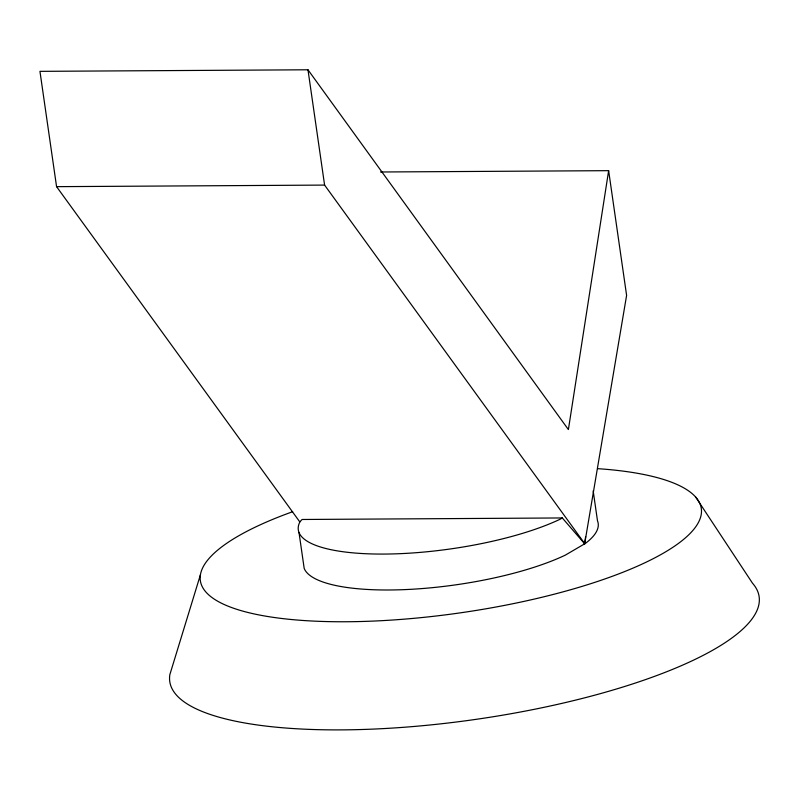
<?xml version="1.0" encoding="UTF-8"?>
<svg xmlns="http://www.w3.org/2000/svg" width="799" height="799" viewBox="0 0 799 799"><rect width="100%" height="100%" fill="white"/><g stroke="black" fill="none" stroke-linecap="round" stroke-linejoin="round"><path stroke-width="1.2" d="M562.306 517.952L560.159 519.21A148.864 40.529 -8.2 0 1 385.557 554.057A148.864 40.529 -8.2 0 1 300.044 521.637L302.072 519.48L562.306 517.952L584.668 543.819L585.627 536.618M380.504 171.995L608.638 170.666L568.389 429.572L307.975 69.783L39.95 71.351L56.569 186.656L299.825 521.947M584.668 543.819L626.606 295.39L608.638 170.666M200.429 574.761L169.857 674.606A297.727 81.069 -8.2 0 0 489.497 717.322A297.727 81.069 -8.2 0 0 752.508 583.21L695.679 497.078M583.64 542.621L585.228 541.542M56.569 186.656L324.594 185.088L584.848 543.809M593.178 490.896L597.492 520.818A148.864 40.529 -8.2 0 1 585.477 543.34L565.332 555.125A148.864 40.529 -8.2 0 1 408.818 589.422A148.864 40.529 -8.2 0 1 304.179 568.369L298.996 532.454M307.975 69.783L324.594 185.088M597.842 468.673A253.063 68.904 -8.2 0 1 640.319 564.893A253.063 68.904 -8.2 0 1 270.871 616.998A253.063 68.904 -8.2 0 1 292.654 511.71"/></g></svg>
